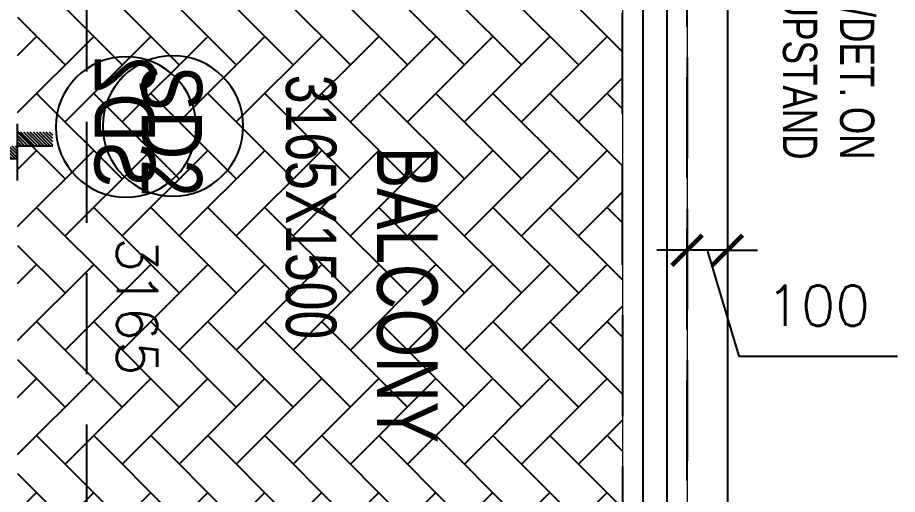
# Model space of a CAD drawing. Header units: millimetres. Extents: x -414464 to 1686, y -90036 to 108605.
# Drawn here: x -103780 to -101598, y -80968 to -79786 of the extents above; entities that cross this region are included whole.
import ezdxf
from ezdxf.enums import TextEntityAlignment as Align

# ---------------------------------------------------------------- set-up
doc = ezdxf.new("R2010")
doc.units = ezdxf.units.MM
doc.header["$LTSCALE"] = 1000
doc.header["$MEASUREMENT"] = 0
for name, pattern in [('$1$AUDIT_D_120904163729-0', [0]), ('$36$HIDDEN', [0.375, 0.25, -0.125]), ('AUDIT_D_120904163729-0', [0]), ('T8(T9 IS SIMILAR) - DIMENSION & TEXTING$1$HIDDEN', [0.375, 0.25, -0.125]), ('T8(T9 IS SIMILAR) - TYPICAL FLOOR ELEVATION$1$AUDIT_D_120904163729-0', [0]), ('T8(T9 IS SIMILAR) - TYPICAL FLOOR ELEVATION$1$HIDDEN', [0.375, 0.25, -0.125]), ('T8(T9 IS SIMILAR)$1$$0$HIDDEN', [0.375, 0.25, -0.125])]:
    doc.linetypes.add(name, pattern=pattern)
doc.layers.get('0').update_dxf_attribs({"linetype": 'AUDIT_D_120904163729-0'})
for name, color, linetype in [('$0$A-HATCH -160', 251, '$1$AUDIT_D_120904163729-0'), ('$21$A-DIMENSIONS', 2, '$36$HIDDEN'), ('3BHK-A$1$A-DECK SUNK 125', 8, 'Continuous'), ('3BHK-A$1$a-tile drop', 3, 'Continuous'), ('3BHK-A$1$a-window-no', 125, 'Continuous'), ('3BHK-A$1$APT PLANS-typ$0$TILEDROP', 3, 'Continuous'), ('3BHK-A$1$ELE 1', 1, 'Continuous'), ('a-rcc', 3, 'Continuous'), ('T8(T9 IS SIMILAR) - DIMENSION & TEXTING$1$A-DIMENSIONS', 2, 'T8(T9 IS SIMILAR) - DIMENSION & TEXTING$1$HIDDEN'), ('T8(T9 IS SIMILAR) - DIMENSION & TEXTING$1$a-window-no', 125, 'Continuous'), ('T8(T9 IS SIMILAR) - TYPICAL FLOOR ELEVATION$1$A-DIM', 1, 'T8(T9 IS SIMILAR) - TYPICAL FLOOR ELEVATION$1$AUDIT_D_120904163729-0'), ('T8(T9 IS SIMILAR) - TYPICAL FLOOR ELEVATION$1$A-WALL-FEATURES', 6, 'T8(T9 IS SIMILAR) - TYPICAL FLOOR ELEVATION$1$AUDIT_D_120904163729-0'), ('T8(T9 IS SIMILAR)$1$$6$a-beam 2', 50, 'Continuous'), ('T8(T9 IS SIMILAR)$1$S-BEAM', 20, 'T8(T9 IS SIMILAR)$1$$0$HIDDEN')]:
    doc.layers.add(name, color=color, linetype=linetype)
for name, color, linetype, lineweight in [('3BHK-A$1$Ele', 8, 'Continuous', 15), ('T8(T9 IS SIMILAR) - DIMENSION & TEXTING$1$a-Text', 4, 'Continuous', 0), ('T8(T9 IS SIMILAR) - DIMENSION & TEXTING$1$a-TEXT -R SIZE', 4, 'Continuous', 0), ('T8(T9 IS SIMILAR) - DIMENSION & TEXTING$1$R0-18-10-2014-T1-1st Podium Floor Plan$0$Text', 2, 'Continuous', 0), ('T8(T9 IS SIMILAR)$1$D&W', 8, 'Continuous', 25)]:
    doc.layers.add(name, color=color, linetype=linetype, lineweight=lineweight)
doc.styles.add('3BHK-A$1$LODHA STANDERD', font='sanss___.ttf')
doc.styles.add('T8(T9 IS SIMILAR) - DIMENSION & TEXTING$1$ARIAL ARROW', font='swisscl.ttf')
doc.styles.add('T8(T9 IS SIMILAR) - DIMENSION & TEXTING$1$LODHA STANDERD', font='sanss___.ttf')
doc.styles.add('T8(T9 IS SIMILAR) - DIMENSION & TEXTING$1$Romans 1', font='romans.shx', dxfattribs={"height": 100})
doc.styles.add('T8(T9 IS SIMILAR) - TYPICAL FLOOR ELEVATION$1$Romans 1', font='romans.shx', dxfattribs={"height": 100})
doc.dimstyles.new('T8(T9 IS SIMILAR) - DIMENSION & TEXTING$1$ALPINE S', dxfattribs={"dimscale": 0, "dimtxt": 100, "dimasz": 75, "dimexe": 0, "dimexo": 0, "dimgap": 75, "dimtad": 1, "dimdec": 0, "dimzin": 0, "dimdsep": 46, "dimtxsty": 'T8(T9 IS SIMILAR) - DIMENSION & TEXTING$1$Romans 1', "dimblk": 'T8(T9 IS SIMILAR) - DIMENSION & TEXTING$1$_ArchTick', "dimcen": 0.09, "dimclrd": 256, "dimclre": 256, "dimclrt": 7, "dimadec": 0, "dimazin": 0, "dimtfac": 1, "dimtdec": 0, "dimtofl": 0, "dimtmove": 1, "dimatfit": 0, "dimldrblk": 'T8(T9 IS SIMILAR) - DIMENSION & TEXTING$1$_Open90', "dimfxl": 1, "dimtolj": 1, "dimtzin": 0, "dimarcsym": 0})
doc.dimstyles.new('T8(T9 IS SIMILAR) - TYPICAL FLOOR ELEVATION$1$ALPINE S', dxfattribs={"dimscale": 0, "dimtxt": 100, "dimasz": 75, "dimexe": 0, "dimexo": 0, "dimgap": 75, "dimtad": 1, "dimdec": 0, "dimzin": 0, "dimdsep": 46, "dimtxsty": 'T8(T9 IS SIMILAR) - TYPICAL FLOOR ELEVATION$1$Romans 1', "dimblk": 'T8(T9 IS SIMILAR) - TYPICAL FLOOR ELEVATION$1$_ArchTick', "dimcen": 0.09, "dimclrd": 256, "dimclre": 256, "dimclrt": 7, "dimadec": 0, "dimazin": 0, "dimtfac": 1, "dimtdec": 0, "dimtofl": 0, "dimtmove": 1, "dimatfit": 0, "dimldrblk": 'T8(T9 IS SIMILAR) - TYPICAL FLOOR ELEVATION$1$_Open90', "dimfxl": 1, "dimtolj": 1, "dimtzin": 0, "dimarcsym": 0})

# ---------------------------------------------------------------- blocks, each defined once
blk = doc.blocks.new('3BHK-A$1$WINDOW TAG')
at = {"layer": '3BHK-A$1$a-window-no'}
blk.add_circle((0, 0), 174.1, dxfattribs=at)
at = {"layer": '3BHK-A$1$a-window-no', "style": '3BHK-A$1$LODHA STANDERD'}
blk.add_attdef('WINDOW', text='', height=150, dxfattribs=at).set_placement((11.3, 2.8), align=Align.MIDDLE_CENTER)
blk = doc.blocks.new('3BHK-A$1$TILE DROP -x')
at = {"layer": '3BHK-A$1$APT PLANS-typ$0$TILEDROP'}
h = blk.add_hatch(dxfattribs=at)
h.set_pattern_fill('ACET-2D-ANSI31', color=8, scale=90, angle=90, style=0)
h.set_pattern_definition([(135, (-851695.914, 5365039.183), (-7.954951288, -7.954951288), [])])
h.paths.add_polyline_path([(-58323.9, -19205.9), (-58323.9, -19023.7), (-58261.5, -19023.7), (-58261.5, -19205.9)])
edge = h.paths.add_edge_path()
edge.add_line((-58323.9, -19381.2), (-58393.7, -19381.2))
edge.add_line((-58323.9, -19205.9), (-58323.9, -19381.2))
edge.add_line((-58393.1, -19205.9), (-58323.9, -19205.9))
edge.add_line((-58393.1, -19381.2), (-58393.1, -19205.9))
at = {"layer": '3BHK-A$1$APT PLANS-typ$0$TILEDROP', "color": 1}
blk.add_line((-58153.9, -19205.9), (-58434, -19205.9), dxfattribs=at)
at = {"layer": '3BHK-A$1$APT PLANS-typ$0$TILEDROP', "color": 20, "const_width": 10}
for points in [[(-58261.5, -19205.9), (-58261.5, -19023.7)], [(-58323.9, -19381.2), (-58323.9, -19205.9)], [(-58323.9, -19205.9), (-58261.5, -19205.9)]]:
    blk.add_lwpolyline(points, dxfattribs=at)
blk = doc.blocks.new('3BHK-A')
at = {"layer": '3BHK-A$1$A-DECK SUNK 125'}
h = blk.add_hatch(dxfattribs=at)
h.set_pattern_fill('AR-HBONE', color=256, scale=25)
h.paths.add_polyline_path([(1193397.4, -5709088.5), (1190792.7, -5709088.7), (1190792.7, -5709388.5), (1190232.7, -5709388.5), (1190232.7, -5710588.5), (1193397.4, -5710588.5)])
h.paths.add_polyline_path([(1193497.4, -5710588.5), (1193497.3, -5710038.5), (1193882.3, -5710038.5), (1193882.3, -5710188.5), (1193682.6, -5710188.5), (1193682.6, -5710588.5)])
at = {"layer": '3BHK-A$1$Ele'}
for p, q in [((1193557.4, -5708928.5, 0), (1190632.7, -5708928.5, 0)), ((1193397.4, -5709088.5, 0), (1190792.7, -5709088.5, 0))]:
    blk.add_line(p, q, dxfattribs=at)
at = {"layer": '3BHK-A$1$ELE 1'}
for p, q in [((1193507.1, -5708978.5, 0), (1190682.7, -5708978.5, 0)), ((1193447.4, -5709038.5, 0), (1190742.7, -5709038.5, 0))]:
    blk.add_line(p, q, dxfattribs=at)
at = {"layer": '3BHK-A$1$a-tile drop', "xscale": 0.5, "yscale": 0.5, "zscale": 0.5, "rotation": 180}
blk.add_blockref('3BHK-A$1$TILE DROP -x', (1163051, -5720191.7, 0), dxfattribs=at)
at = {"layer": '3BHK-A$1$a-window-no'}
ref = blk.add_blockref('3BHK-A$1$WINDOW TAG', (1192260.2, -5710319.8, 0), dxfattribs=dict(at, rotation=180))
ref.add_attrib('WINDOW', 'SD2', dxfattribs={"height": 150, "style": '3BHK-A$1$LODHA STANDERD', "width": 0.8}).set_placement((1192273.8, -5710322.6, 0), align=Align.MIDDLE_CENTER)
blk = doc.blocks.new('T8(T9 IS SIMILAR) - TYPICAL FLOOR ELEVATION$1$_ArchTick')
at = {"color": 0, "linetype": 'ByBlock', "const_width": 0.15}
blk.add_lwpolyline([(-0.5, -0.5), (0.5, 0.5)], dxfattribs=at)
blk = doc.blocks.new('*D4541')
at = {"layer": 'T8(T9 IS SIMILAR) - TYPICAL FLOOR ELEVATION$1$A-DIM', "lineweight": -2, "transparency": 16777216}
for p, q in [((1220852.4, -5708800), (1220852.4, -5708407.1)), ((1220589.9, -5708828.7), (1220589.9, -5708753.7)), ((1220589.9, -5708878.7), (1220852.4, -5708800)), ((1220589.9, -5708828.7), (1220589.9, -5708928.7)), ((1220589.9, -5708928.7), (1220589.9, -5709003.7))]:
    blk.add_line(p, q, dxfattribs=at)
at = {"layer": 'T8(T9 IS SIMILAR) - TYPICAL FLOOR ELEVATION$1$A-DIM', "linetype": 'T8(T9 IS SIMILAR) - TYPICAL FLOOR ELEVATION$1$HIDDEN', "lineweight": -2, "transparency": 16777216}
for p, q in [((1220487.2, -5708828.7), (1220589.9, -5708828.7)), ((1220487.2, -5708928.7), (1220589.9, -5708928.7))]:
    blk.add_line(p, q, dxfattribs=at)
at = {"layer": 'T8(T9 IS SIMILAR) - TYPICAL FLOOR ELEVATION$1$A-DIM', "linetype": 'ByBlock', "lineweight": -2, "transparency": 16777216, "xscale": 75, "yscale": 75, "zscale": 75}
for p, rotation in [((1220589.9, -5708828.7), 270), ((1220589.9, -5708928.7), 90)]:
    blk.add_blockref('T8(T9 IS SIMILAR) - TYPICAL FLOOR ELEVATION$1$_ArchTick', p, dxfattribs=dict(at, rotation=rotation))
at = {"layer": 'T8(T9 IS SIMILAR) - TYPICAL FLOOR ELEVATION$1$A-DIM', "color": 7, "linetype": 'ByBlock', "transparency": 16777216, "insert": (1220727.4, -5708603.6), "char_height": 100, "attachment_point": 5, "rotation": 90, "style": 'T8(T9 IS SIMILAR) - TYPICAL FLOOR ELEVATION$1$Romans 1'}
blk.add_mtext('\\A1;100', dxfattribs=at)
blk = doc.blocks.new('T8(T9 IS SIMILAR) - TYPICAL FLOOR ELEVATION$1$_Open90')
at = {"color": 0, "linetype": 'ByBlock', "lineweight": -2}
for p, q in [((-0.5, 0.5), (0, 0)), ((0, 0), (-1, 0)), ((0, 0), (-0.5, -0.5))]:
    blk.add_line(p, q, dxfattribs=at)
blk = doc.blocks.new('T8(T9 IS SIMILAR) - DIMENSION & TEXTING$1$WINDOW TAG')
at = {"layer": 'T8(T9 IS SIMILAR) - DIMENSION & TEXTING$1$a-window-no'}
blk.add_circle((0, 0), 174.1, dxfattribs=at)
at = {"layer": 'T8(T9 IS SIMILAR) - DIMENSION & TEXTING$1$a-window-no', "style": 'T8(T9 IS SIMILAR) - DIMENSION & TEXTING$1$LODHA STANDERD'}
blk.add_attdef('WINDOW', text='', height=150, dxfattribs=at).set_placement((11.3, 2.8), align=Align.MIDDLE_CENTER)
blk = doc.blocks.new('T8(T9 IS SIMILAR) - DIMENSION & TEXTING$1$_ArchTick')
at = {"color": 0, "linetype": 'ByBlock', "const_width": 0.15}
blk.add_lwpolyline([(-0.5, -0.5), (0.5, 0.5)], dxfattribs=at)
blk = doc.blocks.new('*D1475')
at = {"layer": 'T8(T9 IS SIMILAR) - DIMENSION & TEXTING$1$A-DIMENSIONS', "linetype": 'T8(T9 IS SIMILAR) - DIMENSION & TEXTING$1$HIDDEN', "lineweight": -2, "transparency": 16777216}
for p, q in [((1219146.9, -5710498.9), (1219146.9, -5710417.4)), ((1222311.9, -5710498.9), (1222311.9, -5710417.4))]:
    blk.add_line(p, q, dxfattribs=at)
at = {"layer": 'T8(T9 IS SIMILAR) - DIMENSION & TEXTING$1$A-DIMENSIONS', "lineweight": -2, "transparency": 16777216}
blk.add_line((1219146.9, -5710417.4), (1222311.9, -5710417.4), dxfattribs=at)
at = {"layer": 'T8(T9 IS SIMILAR) - DIMENSION & TEXTING$1$A-DIMENSIONS', "linetype": 'ByBlock', "lineweight": -2, "transparency": 16777216, "xscale": 75, "yscale": 75, "zscale": 75, "rotation": 180}
blk.add_blockref('T8(T9 IS SIMILAR) - DIMENSION & TEXTING$1$_ArchTick', (1219146.9, -5710417.4), dxfattribs=at)
at = {"layer": 'T8(T9 IS SIMILAR) - DIMENSION & TEXTING$1$A-DIMENSIONS', "linetype": 'ByBlock', "lineweight": -2, "transparency": 16777216, "xscale": 75, "yscale": 75, "zscale": 75}
blk.add_blockref('T8(T9 IS SIMILAR) - DIMENSION & TEXTING$1$_ArchTick', (1222311.9, -5710417.4), dxfattribs=at)
at = {"layer": 'T8(T9 IS SIMILAR) - DIMENSION & TEXTING$1$A-DIMENSIONS', "color": 7, "linetype": 'ByBlock', "transparency": 16777216, "insert": (1220729.4, -5710292.4), "char_height": 100, "attachment_point": 5, "style": 'T8(T9 IS SIMILAR) - DIMENSION & TEXTING$1$Romans 1'}
blk.add_mtext('\\A1;3165', dxfattribs=at)
blk = doc.blocks.new('T8(T9 IS SIMILAR) - DIMENSION & TEXTING$1$_Open90')
at = {"color": 0, "linetype": 'ByBlock', "lineweight": -2}
for p, q in [((-0.5, 0.5), (0, 0)), ((0, 0), (-1, 0)), ((0, 0), (-0.5, -0.5))]:
    blk.add_line(p, q, dxfattribs=at)
blk = doc.blocks.new('T8(T9 IS SIMILAR) - TYPICAL FLOOR ELEVATION')
at = {"layer": 'T8(T9 IS SIMILAR) - TYPICAL FLOOR ELEVATION$1$A-WALL-FEATURES', "linetype": 'ByBlock', "elevation": 0}
blk.add_lwpolyline([(1218887.3, -5709938.9), (1218886.9, -5708828.7), (1222011.8, -5708828.7), (1222011.8, -5709227.8)], dxfattribs=at)
at = {"layer": 'T8(T9 IS SIMILAR) - TYPICAL FLOOR ELEVATION$1$A-DIM', "linetype": 'ByBlock'}
dim = blk.add_linear_dim(base=(1220589.9, -5708928.7), p1=(1220487.2, -5708828.7, 0), p2=(1220487.2, -5708928.7, 0), angle=90, dimstyle='T8(T9 IS SIMILAR) - TYPICAL FLOOR ELEVATION$1$ALPINE S', override={"dimscale": 1, "dimfxl": 5, "dimarcsym": 1}, dxfattribs=at)
dim.commit()
dim.dimension.update_dxf_attribs({"geometry": '*D4541', "text_midpoint": (1220727.4, -5708725)})
blk = doc.blocks.new('T8(T9 IS SIMILAR) - DIMENSION & TEXTING')
at = {"layer": 'T8(T9 IS SIMILAR) - DIMENSION & TEXTING$1$a-window-no'}
ref = blk.add_blockref('T8(T9 IS SIMILAR) - DIMENSION & TEXTING$1$WINDOW TAG', (1220281.9, -5710203.2, 0.5), dxfattribs=dict(at, xscale=-1, rotation=180))
ref.add_attrib('WINDOW', 'SD2', dxfattribs={"height": 150, "style": 'T8(T9 IS SIMILAR) - DIMENSION & TEXTING$1$LODHA STANDERD', "width": 0.8}).set_placement((1220294.6, -5710206, 0.5), align=Align.MIDDLE_CENTER)
at = {"layer": 'T8(T9 IS SIMILAR) - DIMENSION & TEXTING$1$a-Text', "style": 'T8(T9 IS SIMILAR) - DIMENSION & TEXTING$1$ARIAL ARROW'}
blk.add_text('BALCONY', height=150, dxfattribs=at).set_placement((1220333.4, -5709697.1, 0.5))
at = {"layer": 'T8(T9 IS SIMILAR) - DIMENSION & TEXTING$1$a-TEXT -R SIZE', "color": 2, "style": 'T8(T9 IS SIMILAR) - DIMENSION & TEXTING$1$ARIAL ARROW'}
blk.add_text('3165X1500', height=125, dxfattribs=at).set_placement((1220155, -5709923.1, 0.5))
at = {"layer": 'T8(T9 IS SIMILAR) - DIMENSION & TEXTING$1$R0-18-10-2014-T1-1st Podium Floor Plan$0$Text', "linetype": 'ByBlock', "insert": (1220365.1, -5708464.2, 0.5), "char_height": 85, "width": 1176.168, "attachment_point": 3, "style": 'T8(T9 IS SIMILAR) - DIMENSION & TEXTING$1$ARIAL ARROW'}
blk.add_mtext('M.S.RAILINGAS/DET. ON 150MM UPSTAND', dxfattribs=at)
at = {"layer": 'T8(T9 IS SIMILAR) - DIMENSION & TEXTING$1$A-DIMENSIONS', "linetype": 'ByBlock'}
dim = blk.add_linear_dim(base=(1222311.9, -5710417.4, 0.5), p1=(1219146.9, -5710498.9, 0.5), p2=(1222311.9, -5710498.9, 0.9), dimstyle='T8(T9 IS SIMILAR) - DIMENSION & TEXTING$1$ALPINE S', override={"dimscale": 1, "dimfxl": 5, "dimarcsym": 1}, dxfattribs=at)
dim.commit()
dim.dimension.update_dxf_attribs({"geometry": '*D1475', "text_midpoint": (1220729.4, -5710292.4, 0.5)})
blk = doc.blocks.new('T8(T9 IS SIMILAR)')
at = {"layer": 'T8(T9 IS SIMILAR)$1$D&W', "linetype": 'ByBlock', "xscale": -1}
blk.add_blockref('3BHK-A', (2412544.6, 0, 0.5), dxfattribs=at)
at = {"layer": 'T8(T9 IS SIMILAR)$1$D&W', "linetype": 'ByBlock'}
blk.add_blockref('T8(T9 IS SIMILAR) - TYPICAL FLOOR ELEVATION', (0, 0), dxfattribs=at)
at = {"layer": 'T8(T9 IS SIMILAR)$1$$6$a-beam 2', "linetype": 'ByBlock'}
blk.add_blockref('T8(T9 IS SIMILAR) - DIMENSION & TEXTING', (0, 0), dxfattribs=at)
at = {"layer": 'T8(T9 IS SIMILAR)$1$S-BEAM'}
blk.add_lwpolyline([(1218986.9, -5708928.6), (1221911.3, -5708928.4), (1221911.2, -5709226.7), (1222311, -5709226.7), (1222311, -5709386.7), (1221751.2, -5709386.2), (1221751.3, -5709088.1), (1219146.9, -5709088.5), (1219146.8, -5710138), (1218986.8, -5710138)], close=True, dxfattribs=at)
at = {"layer": 'T8(T9 IS SIMILAR)$1$S-BEAM', "elevation": 2.3}
for points in [[(1221911.1, -5708928.4), (1221911.1, -5708928.4), (1218986.9, -5708928.6), (1218986.9, -5710138)], [(1221751.2, -5709386.2), (1221751.3, -5709088.1), (1219146.9, -5709088.5), (1219146.9, -5710138)]]:
    blk.add_lwpolyline(points, dxfattribs=at)
blk = doc.blocks.new('A$C48506478')
at = {"layer": '$21$A-DIMENSIONS', "linetype": 'ByBlock'}
blk.add_blockref('T8(T9 IS SIMILAR)', (-1195542.6, 5727884.6), dxfattribs=at)
at = {"layer": '$0$A-HATCH -160', "linetype": 'ByBlock'}
blk.add_blockref('T8(T9 IS SIMILAR) - DIMENSION & TEXTING', (-1195542.6, 5727884.6), dxfattribs=at)

msp = doc.modelspace()

# ---------------------------------------------------------------- block references
at = {"layer": 'a-rcc', "linetype": 'ByBlock', "rotation": 270}
msp.add_blockref('A$C48506478', (-121076, -55315.3, 0), dxfattribs=at)

doc.saveas('drawing.dxf')
